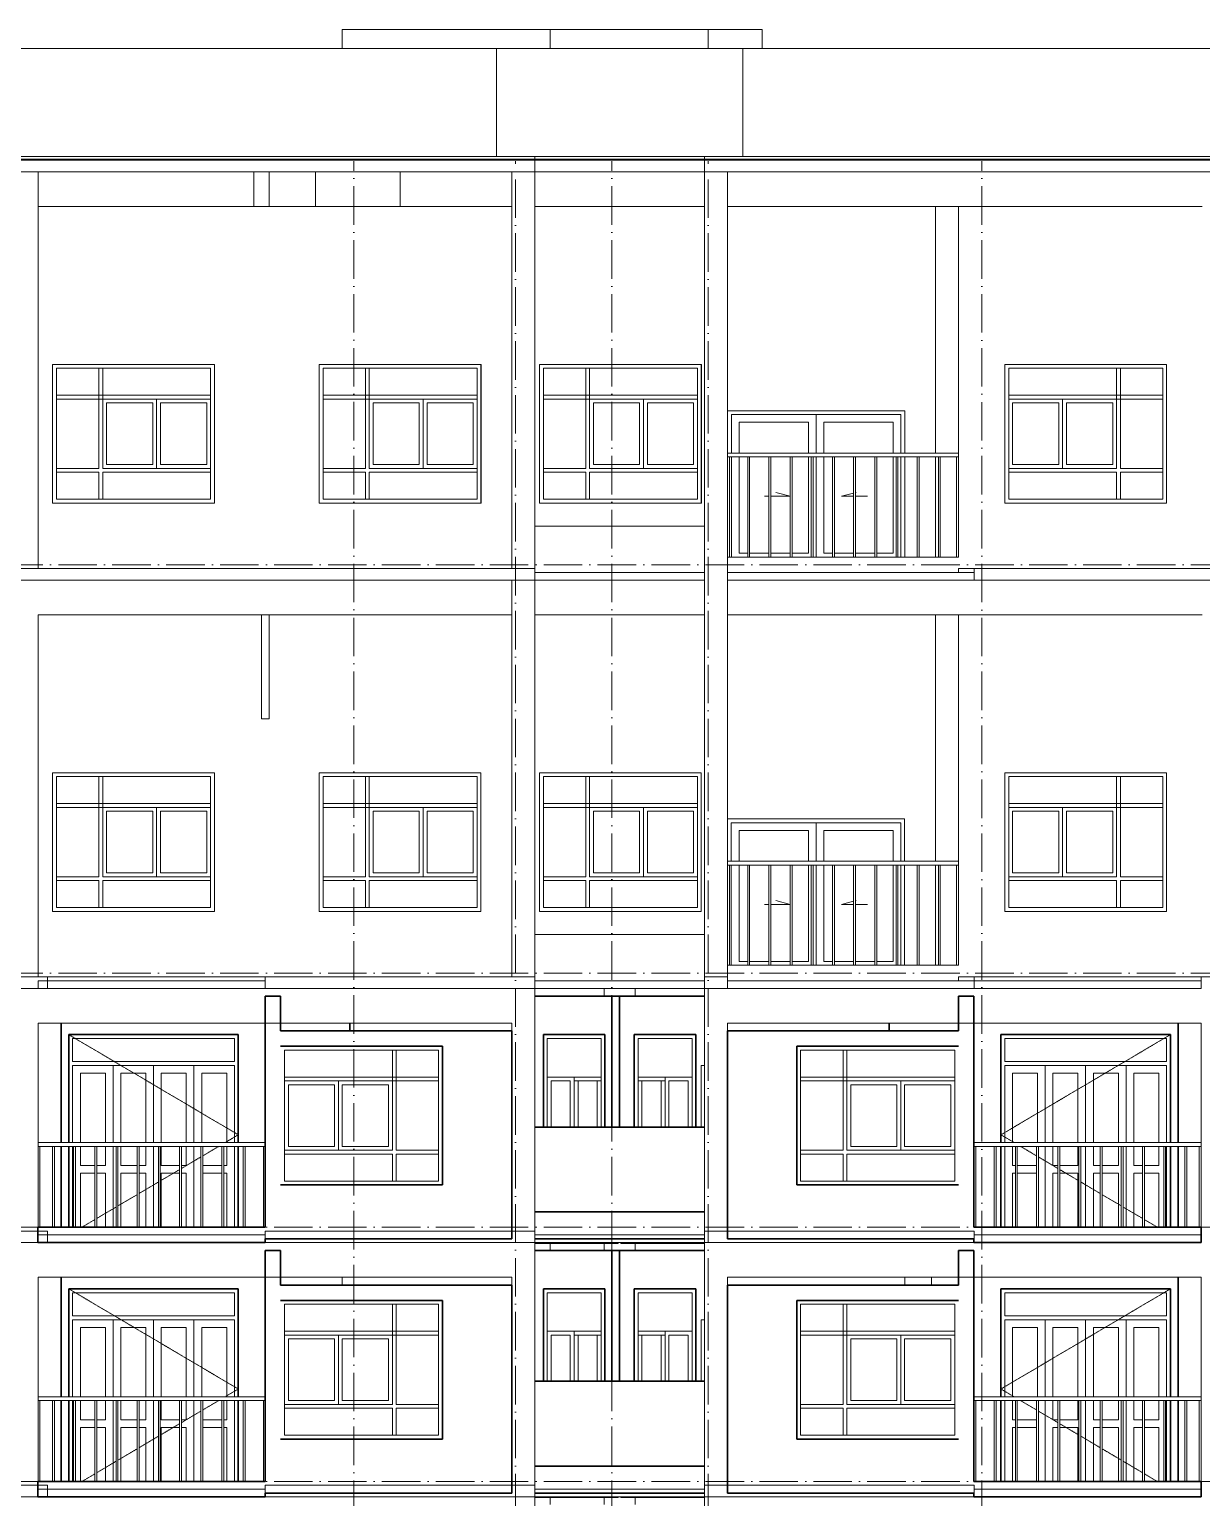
# Model space of a CAD drawing. Header units: millimetres. Extents: x -99196 to 12099, y -10111 to 93550.
# Drawn here: x -32263 to -17046, y 74490 to 93550 of the extents above; entities that cross this region are included whole.
import ezdxf

# ---------------------------------------------------------------- set-up
doc = ezdxf.new("R2010")
doc.units = ezdxf.units.MM
doc.linetypes.add('Dash 1_16__2_', pattern=[3.175, 1.5875, -1.5875])
doc.linetypes.add('Grid Line', pattern=[14, 10, -2, 0, -2])
for name, color, linetype, lineweight in [('CUA', 31, 'Continuous', 9), ('NET CAT', 3, 'Continuous', 5), ('NET CATConcrete', 3, 'Continuous', 5), ('NET THAY 1', 41, 'Continuous', 5), ('NET THAY 2', 55, 'Continuous', 5), ('NET-THAY', 2, 'Continuous', 15), ('TRUC', 225, 'Continuous', 5)]:
    doc.layers.add(name, color=color, linetype=linetype, lineweight=lineweight)

# ---------------------------------------------------------------- blocks, each defined once
blk = doc.blocks.new('X-PHONG NGU 2 - X-PHONG NGU 2_Recovery_-378306-MẶT ĐỨNG 14-1')
at = {"layer": 'CUA', "color": 10}
for p, q in [((-31961, 83900), (-31961, 82100)), ((-29861, 83900), (-31961, 83900)), ((-29861, 82100), (-29861, 83900)), ((-31911, 83850), (-29911, 83850)), ((-31911, 82150), (-31911, 83850)), ((-31311, 83850), (-31361, 83850)), ((-31361, 83850), (-31361, 82550)), ((-31311, 82550), (-31311, 83850)), ((-29911, 83850), (-29911, 82150)), ((-29911, 83500), (-31911, 83500)), ((-31911, 83500), (-31911, 83450)), ((-29911, 83450), (-29911, 83500)), ((-31911, 83450), (-29911, 83450)), ((-30611, 83450), (-31311, 83450)), ((-31311, 83450), (-31311, 82550)), ((-31261, 82600), (-31261, 83400)), ((-31261, 83400), (-30661, 83400)), ((-30661, 83400), (-30661, 82600)), ((-30611, 82550), (-30611, 83450)), ((-30561, 83400), (-29961, 83400)), ((-30561, 82600), (-30561, 83400)), ((-29961, 83400), (-29961, 82600)), ((-31361, 82550), (-31911, 82550)), ((-31911, 82550), (-31911, 82500)), ((-29911, 82550), (-31311, 82550)), ((-31311, 82550), (-30611, 82550)), ((-30661, 82600), (-31261, 82600)), ((-29961, 82600), (-30561, 82600)), ((-29911, 82500), (-29911, 82550)), ((-31911, 82500), (-31361, 82500)), ((-31361, 82500), (-31361, 82150)), ((-31311, 82150), (-31311, 82500)), ((-31311, 82500), (-29911, 82500)), ((-29911, 82150), (-31911, 82150)), ((-31361, 82150), (-31311, 82150)), ((-31961, 82100), (-29861, 82100))]:
    blk.add_line(p, q, dxfattribs=at)
blk = doc.blocks.new('CUA LO GIA _LUA_1 - CUA LO GIA _LUA_ 2300-629874-MẶT ĐỨNG 14-1')
at = {"layer": 'CUA', "color": 10}
for p, q in [((-20901, 83300), (-23201, 83300)), ((-20901, 83300), (-20901, 82750)), ((-23151, 83250), (-20951, 83250)), ((-23151, 83250), (-23151, 82750)), ((-23051, 83150), (-23051, 82750)), ((-23051, 83150), (-22151, 83150)), ((-22151, 82750), (-22151, 83150)), ((-22051, 82750), (-22051, 83250)), ((-20951, 83250), (-22051, 83250)), ((-21951, 83150), (-21051, 83150)), ((-21951, 83150), (-21951, 82750)), ((-21051, 82750), (-21051, 83150)), ((-20951, 83250), (-20951, 82750)), ((-20951, 82750), (-20951, 83250)), ((-23151, 82700), (-23151, 81400)), ((-23051, 82700), (-23051, 81450)), ((-22151, 81450), (-22151, 82700)), ((-22051, 81400), (-22051, 82700)), ((-21951, 82700), (-21951, 81450)), ((-21051, 81450), (-21051, 82700)), ((-20951, 82700), (-20951, 81400)), ((-20951, 81400), (-20951, 82700)), ((-20901, 82700), (-20901, 81400)), ((-22719, 82189), (-22663, 82189)), ((-22638, 82189), (-22388, 82189)), ((-22388, 82191), (-22572, 82240)), ((-21722, 82189), (-21563, 82231)), ((-21563, 82189), (-21722, 82189)), ((-21538, 82238), (-21529, 82240)), ((-21382, 82189), (-21538, 82189)), ((-23051, 81450), (-22938, 81450)), ((-22913, 81450), (-22663, 81450)), ((-22638, 81450), (-22388, 81450)), ((-22363, 81450), (-22151, 81450)), ((-21951, 81450), (-21838, 81450)), ((-21813, 81450), (-21563, 81450)), ((-21538, 81450), (-21288, 81450)), ((-21263, 81450), (-21051, 81450))]:
    blk.add_line(p, q, dxfattribs=at)
blk = doc.blocks.new('X-PHONG NGU 2 - X-PHONG NGU 2_Recovery_-626354-MẶT ĐỨNG 14-1')
at = {"layer": 'CUA', "color": 10}
for p, q in [((-5300, 83900), (-7400, 83900)), ((-7400, 83900), (-7400, 82100)), ((-5300, 82100), (-5300, 83900)), ((-7350, 82150), (-7350, 83850)), ((-7350, 83850), (-5350, 83850)), ((-5900, 83850), (-5950, 83850)), ((-5950, 83850), (-5950, 82550)), ((-5900, 82550), (-5900, 83850)), ((-5350, 83850), (-5350, 82150)), ((-7350, 83500), (-7350, 83450)), ((-5350, 83500), (-7350, 83500)), ((-5350, 83450), (-5350, 83500)), ((-7350, 83450), (-5350, 83450)), ((-7300, 82600), (-7300, 83400)), ((-7300, 83400), (-6700, 83400)), ((-6700, 83400), (-6700, 82600)), ((-6650, 83450), (-6650, 82550)), ((-5950, 83450), (-6650, 83450)), ((-6600, 83400), (-6000, 83400)), ((-6600, 82600), (-6600, 83400)), ((-6000, 83400), (-6000, 82600)), ((-5950, 82550), (-5950, 83450)), ((-5950, 82550), (-7350, 82550)), ((-7350, 82550), (-7350, 82500)), ((-6700, 82600), (-7300, 82600)), ((-6650, 82550), (-5950, 82550)), ((-6000, 82600), (-6600, 82600)), ((-5350, 82550), (-5900, 82550)), ((-5350, 82500), (-5350, 82550)), ((-7350, 82500), (-5950, 82500)), ((-5950, 82500), (-5950, 82150)), ((-5900, 82150), (-5900, 82500)), ((-5900, 82500), (-5350, 82500)), ((-5350, 82150), (-7350, 82150)), ((-5950, 82150), (-5900, 82150)), ((-7400, 82100), (-5300, 82100))]:
    blk.add_line(p, q, dxfattribs=at)
blk = doc.blocks.new('Railing - 25mm-V363-MẶT ĐỨNG 14-1')
at = {"layer": 'NET THAY 2', "color": 250}
for p, q in [((-13363, 81400), (-13363, 82700)), ((-13338, 82700), (-13338, 81400))]:
    blk.add_line(p, q, dxfattribs=at)
blk = doc.blocks.new('Railing - Railing-696060-MẶT ĐỨNG 14-1')
at = {"extrusion": (0, 0, -1), "zscale": -1}
for p in [(36539, 0), (36276, 0), (36001, 0), (35726, 0), (35451, 0), (35176, 0), (34901, 0), (34626, 0), (34351, 0), (34076, 0), (33801, 0), (33564, 0)]:
    blk.add_blockref('Railing - 25mm-V363-MẶT ĐỨNG 14-1', p, dxfattribs=at)
blk = doc.blocks.new('Top Rail Type - Top Rail_Internal_-696061-MẶT ĐỨNG 14-1')
at = {"layer": 'NET THAY 1', "color": 250}
for p, q in [((-23200, 82700), (-23200, 82750)), ((-20201, 82750), (-23200, 82750)), ((-20201, 82750), (-20201, 82700)), ((-20201, 82700), (-23200, 82700))]:
    blk.add_line(p, q, dxfattribs=at)
blk = doc.blocks.new('CUA LO GIA _LUA_1 - CUA LO GIA _LUA_ 2300-V364-MẶT ĐỨNG 14-1')
at = {"layer": 'CUA', "color": 10}
for p, q in [((-23200, 86600), (-23200, 88600)), ((-20900, 88600), (-23200, 88600)), ((-23150, 88550), (-20950, 88550)), ((-23150, 88550), (-23150, 88050)), ((-23050, 88450), (-23050, 88050)), ((-23050, 88450), (-22150, 88450)), ((-22150, 88050), (-22150, 88450)), ((-22050, 88050), (-22050, 88550)), ((-20950, 88550), (-22050, 88550)), ((-21950, 88450), (-21050, 88450)), ((-21950, 88450), (-21950, 88050)), ((-21050, 88050), (-21050, 88450)), ((-20950, 88550), (-20950, 88050)), ((-20950, 88050), (-20950, 88550)), ((-20900, 88600), (-20900, 88050)), ((-23150, 88000), (-23150, 86700)), ((-23050, 88000), (-23050, 86750)), ((-22150, 86750), (-22150, 88000)), ((-22050, 86700), (-22050, 88000)), ((-21950, 88000), (-21950, 86750)), ((-21050, 86750), (-21050, 88000)), ((-20950, 88000), (-20950, 86700)), ((-20950, 86700), (-20950, 88000)), ((-20900, 88000), (-20900, 86700)), ((-22718, 87489), (-22663, 87489)), ((-22638, 87489), (-22388, 87489)), ((-22388, 87491), (-22572, 87540)), ((-21722, 87489), (-21563, 87531)), ((-21563, 87489), (-21722, 87489)), ((-21538, 87538), (-21529, 87540)), ((-21382, 87489), (-21538, 87489)), ((-23050, 86750), (-22938, 86750)), ((-22913, 86750), (-22663, 86750)), ((-22638, 86750), (-22388, 86750)), ((-22363, 86750), (-22150, 86750)), ((-21950, 86750), (-21838, 86750)), ((-21813, 86750), (-21563, 86750)), ((-21538, 86750), (-21288, 86750)), ((-21263, 86750), (-21050, 86750))]:
    blk.add_line(p, q, dxfattribs=at)
blk = doc.blocks.new('Railing - Railing-696068-MẶT ĐỨNG 14-1')
at = {"extrusion": (0, 0, -1), "zscale": -1}
for p in [(36538, 5300), (36276, 5300), (36001, 5300), (35726, 5300), (35451, 5300), (35176, 5300), (34901, 5300), (34626, 5300), (34351, 5300), (34076, 5300), (33801, 5300), (33564, 5300)]:
    blk.add_blockref('Railing - 25mm-V363-MẶT ĐỨNG 14-1', p, dxfattribs=at)
blk = doc.blocks.new('Top Rail Type - Top Rail_Internal_-696069-MẶT ĐỨNG 14-1')
at = {"layer": 'NET THAY 1', "color": 250}
for p, q in [((-23200, 88000), (-23200, 88050)), ((-20200, 88050), (-23200, 88050)), ((-20200, 88000), (-23200, 88000)), ((-20200, 88050), (-20200, 88000))]:
    blk.add_line(p, q, dxfattribs=at)
blk = doc.blocks.new('ALC1807-ASCENT PLAZA-TANG 23_rvt-1-MẶT ĐỨNG 14-1')
at = {"layer": 'NET-THAY', "color": 7}
for p, q in [((-25501, 93550), (-28201, 93550)), ((-28201, 93550), (-28201, 93300)), ((-25501, 93300), (-25501, 93550)), ((-23551, 93550), (-25501, 93550)), ((-23551, 93550), (-23451, 93550)), ((-22851, 93550), (-23451, 93550)), ((-23451, 93550), (-23451, 93300)), ((-22851, 93550), (-22751, 93550)), ((-22751, 93550), (-22751, 93300)), ((-26201, 93300), (-39001, 93300)), ((-23000, 93300), (-26201, 93300)), ((-26201, 91900), (-26201, 93300)), ((-23000, 91900), (-23000, 93300)), ((-23000, 93300), (-22800, 93300)), ((-11000, 93300), (-22800, 93300)), ((-29350, 91250), (-29350, 91700)), ((-29150, 91700), (-29150, 91250)), ((-28550, 91250), (-28550, 91700)), ((-27450, 91700), (-27450, 91250)), ((-26201, 91850), (-26201, 91865)), ((-23000, 91850), (-23000, 91865)), ((-29250, 91250), (-32151, 91250)), ((-26001, 91250), (-29250, 91250)), ((-23501, 91250), (-25700, 91250)), ((-23200, 91250), (-23200, 88600)), ((-20500, 88050), (-20500, 91250)), ((-20200, 91250), (-20200, 86700)), ((-17041, 91250), (-20200, 91250)), ((-31961, 87400), (-31961, 89200)), ((-31961, 89200), (-29861, 89200)), ((-29861, 89200), (-29861, 87400)), ((-28500, 87400), (-28500, 89200)), ((-28500, 89200), (-26400, 89200)), ((-26400, 89200), (-26400, 87400)), ((-25640, 87400), (-25640, 89200)), ((-25640, 89200), (-23540, 89200)), ((-23540, 89200), (-23540, 87400)), ((-19600, 87400), (-19600, 89200)), ((-19600, 89200), (-17500, 89200)), ((-17500, 89200), (-17500, 87400)), ((-23200, 88600), (-20900, 88600)), ((-20900, 88600), (-20900, 88050)), ((-20900, 88000), (-20900, 86700)), ((-20500, 86700), (-20500, 88000)), ((-29861, 87400), (-31961, 87400)), ((-26400, 87400), (-28500, 87400)), ((-23540, 87400), (-25640, 87400)), ((-17500, 87400), (-19600, 87400)), ((-23501, 87100), (-25700, 87100)), ((-25700, 87100), (-25700, 86500)), ((-20200, 86700), (-23200, 86700)), ((-23200, 86700), (-23200, 86500)), ((-23200, 86600), (-23200, 86550)), ((-20200, 86550), (-17041, 86550)), ((-20200, 86500), (-20200, 86550)), ((-25700, 86500), (-23501, 86500)), ((-23200, 86500), (-20200, 86500)), ((-29251, 85950), (-29251, 84600)), ((-29151, 84600), (-29151, 85950)), ((-26001, 81250), (-26001, 85950)), ((-23501, 85950), (-25701, 85950)), ((-20501, 82750), (-20501, 85950)), ((-20201, 85950), (-20201, 81400)), ((-17041, 85950), (-20201, 85950)), ((-29251, 84600), (-29151, 84600)), ((-31961, 82100), (-31961, 83900)), ((-31961, 83900), (-29861, 83900)), ((-29861, 83900), (-29861, 82100)), ((-28501, 82100), (-28501, 83900)), ((-28501, 83900), (-26401, 83900)), ((-26401, 83900), (-26401, 82100)), ((-25641, 82100), (-25641, 83900)), ((-25641, 83900), (-23541, 83900)), ((-23541, 83900), (-23541, 82100)), ((-19601, 82100), (-19601, 83900)), ((-19601, 83900), (-17501, 83900)), ((-17501, 83900), (-17501, 82100)), ((-23201, 83300), (-20901, 83300)), ((-20901, 83300), (-20901, 82750)), ((-20901, 82700), (-20901, 81400)), ((-20501, 81400), (-20501, 82700)), ((-29861, 82100), (-31961, 82100)), ((-26401, 82100), (-28501, 82100)), ((-23541, 82100), (-25641, 82100)), ((-17501, 82100), (-19601, 82100)), ((-23501, 81800), (-25701, 81800)), ((-20201, 81400), (-23200, 81400)), ((-23200, 81400), (-23200, 81200)), ((-32026, 81250), (-29201, 81250)), ((-25701, 81200), (-23501, 81200)), ((-23200, 81200), (-20201, 81200)), ((-20201, 81250), (-17041, 81250)), ((-20201, 81200), (-20201, 81250))]:
    blk.add_line(p, q, dxfattribs=at)
at = {"layer": 'NET-THAY', "color": 10, "lineweight": 9}
for p, q in [((-39701, 91900), (-25701, 91900)), ((-25701, 91900), (-23501, 91900)), ((-25701, 91900), (-25701, 91865)), ((-23501, 91900), (-10300, 91900)), ((-23501, 91865), (-23501, 91900)), ((-25701, 91865), (-39701, 91865)), ((-23501, 91865), (-25701, 91865)), ((-10300, 91865), (-23501, 91865))]:
    blk.add_line(p, q, dxfattribs=at)
at = {"lineweight": 15}
for name, p in [('X-PHONG NGU 2 - X-PHONG NGU 2_Recovery_-378306-MẶT ĐỨNG 14-1', (0, 5300)), ('X-PHONG NGU 2 - X-PHONG NGU 2_Recovery_-378306-MẶT ĐỨNG 14-1', (3460, 5300)), ('X-PHONG NGU 2 - X-PHONG NGU 2_Recovery_-378306-MẶT ĐỨNG 14-1', (6320, 5300)), ('X-PHONG NGU 2 - X-PHONG NGU 2_Recovery_-626354-MẶT ĐỨNG 14-1', (-12200, 5300)), ('CUA LO GIA _LUA_1 - CUA LO GIA _LUA_ 2300-V364-MẶT ĐỨNG 14-1', (0, 0)), ('Top Rail Type - Top Rail_Internal_-696069-MẶT ĐỨNG 14-1', (0, 0)), ('Railing - Railing-696068-MẶT ĐỨNG 14-1', (0, 0)), ('X-PHONG NGU 2 - X-PHONG NGU 2_Recovery_-378306-MẶT ĐỨNG 14-1', (0, 0)), ('X-PHONG NGU 2 - X-PHONG NGU 2_Recovery_-378306-MẶT ĐỨNG 14-1', (3460, 0)), ('X-PHONG NGU 2 - X-PHONG NGU 2_Recovery_-378306-MẶT ĐỨNG 14-1', (6320, 0)), ('X-PHONG NGU 2 - X-PHONG NGU 2_Recovery_-626354-MẶT ĐỨNG 14-1', (-12200, 0)), ('CUA LO GIA _LUA_1 - CUA LO GIA _LUA_ 2300-629874-MẶT ĐỨNG 14-1', (0, 0)), ('Top Rail Type - Top Rail_Internal_-696061-MẶT ĐỨNG 14-1', (0, 0)), ('Railing - Railing-696060-MẶT ĐỨNG 14-1', (0, 0))]:
    blk.add_blockref(name, p, dxfattribs=at)
blk = doc.blocks.new('CUA LO GIA - DB6-V360-MẶT ĐỨNG 14-1')
at = {"layer": 'CUA', "color": 90, "linetype": 'Dash 1_16__2_'}
for p, q in [((-19651, 23100), (-17451, 24400)), ((-19651, 23100), (-19481, 23000)), ((-19397, 22950), (-19188, 22827)), ((-19163, 22812), (-18913, 22664)), ((-18888, 22649), (-18638, 22502)), ((-18613, 22487), (-18363, 22339)), ((-18338, 22324), (-18088, 22177)), ((-18063, 22162), (-17813, 22014)), ((-17788, 21999), (-17620, 21900))]:
    blk.add_line(p, q, dxfattribs=at)
at = {"layer": 'CUA', "color": 90}
for p, q in [((-17451, 24400), (-19651, 24400)), ((-19651, 24400), (-19651, 23000)), ((-17451, 23000), (-17451, 24400)), ((-19601, 24050), (-19601, 24350)), ((-19601, 24350), (-17501, 24350)), ((-17501, 24350), (-17501, 24050)), ((-17501, 24050), (-19601, 24050)), ((-19601, 24000), (-17501, 24000)), ((-19601, 23000), (-19601, 24000)), ((-19501, 23900), (-19501, 23000)), ((-19501, 23900), (-19176, 23900)), ((-19176, 23000), (-19176, 23900)), ((-19076, 23000), (-19076, 24000)), ((-18551, 24000), (-19076, 24000)), ((-18976, 23900), (-18651, 23900)), ((-18976, 23900), (-18976, 23000)), ((-18651, 23000), (-18651, 23900)), ((-18551, 24000), (-18551, 23000)), ((-18026, 24000), (-18551, 24000)), ((-18551, 23000), (-18551, 24000)), ((-18451, 23900), (-18451, 23000)), ((-18451, 23900), (-18126, 23900)), ((-18126, 23000), (-18126, 23900)), ((-18026, 24000), (-18026, 23000)), ((-17926, 23900), (-17601, 23900)), ((-17926, 23900), (-17926, 23000)), ((-17601, 23000), (-17601, 23900)), ((-17501, 24000), (-17501, 23000)), ((-19651, 22950), (-19651, 21900)), ((-19601, 21900), (-19601, 22950)), ((-19501, 22950), (-19501, 22700)), ((-19076, 21900), (-19076, 22950)), ((-18976, 22950), (-18976, 22700)), ((-18651, 22700), (-18651, 22950)), ((-18551, 22950), (-18551, 21900)), ((-18551, 21900), (-18551, 22950)), ((-18451, 22950), (-18451, 22700)), ((-18126, 22700), (-18126, 22950)), ((-18026, 22950), (-18026, 21900)), ((-17926, 22950), (-17926, 22700)), ((-17601, 22700), (-17601, 22950)), ((-17501, 22950), (-17501, 21900)), ((-17451, 21900), (-17451, 22950)), ((-19501, 22700), (-19463, 22700)), ((-19438, 22700), (-19188, 22700)), ((-18976, 22700), (-18913, 22700)), ((-18888, 22700), (-18651, 22700)), ((-18451, 22700), (-18363, 22700)), ((-18338, 22700), (-18126, 22700)), ((-17926, 22700), (-17813, 22700)), ((-17788, 22700), (-17601, 22700)), ((-19463, 22600), (-19501, 22600)), ((-19501, 22600), (-19501, 21900)), ((-19188, 22600), (-19438, 22600)), ((-18976, 22600), (-18976, 21900)), ((-18913, 22600), (-18976, 22600)), ((-18651, 22600), (-18888, 22600)), ((-18651, 21900), (-18651, 22600)), ((-18363, 22600), (-18451, 22600)), ((-18451, 22600), (-18451, 21900)), ((-18126, 22600), (-18338, 22600)), ((-18126, 21900), (-18126, 22600)), ((-17926, 22600), (-17926, 21900)), ((-17813, 22600), (-17926, 22600)), ((-17601, 22600), (-17788, 22600)), ((-17601, 21900), (-17601, 22600))]:
    blk.add_line(p, q, dxfattribs=at)
blk = doc.blocks.new('X-PHONG NGU 2 - X-PHONG NGU 2_Recovery_-201132-MẶT ĐỨNG 14-1')
at = {"layer": 'CUA', "color": 90}
for p, q in [((-6851, 24200), (-4851, 24200)), ((-6851, 24200), (-6851, 22500)), ((-6251, 24200), (-6301, 24200)), ((-6301, 22900), (-6301, 24200)), ((-6251, 24200), (-6251, 22900)), ((-4851, 22500), (-4851, 24200)), ((-4851, 23850), (-6851, 23850)), ((-6851, 23850), (-6851, 23800)), ((-4851, 23800), (-4851, 23850)), ((-6851, 23800), (-4851, 23800)), ((-6201, 23750), (-6201, 22950)), ((-6201, 23750), (-5601, 23750)), ((-5601, 22950), (-5601, 23750)), ((-5551, 22900), (-5551, 23800)), ((-4851, 23800), (-5551, 23800)), ((-5501, 23750), (-4901, 23750)), ((-5501, 23750), (-5501, 22950)), ((-4901, 22950), (-4901, 23750)), ((-4851, 23800), (-4851, 22900)), ((-6851, 22900), (-6301, 22900)), ((-6851, 22850), (-6851, 22900)), ((-6251, 22900), (-4851, 22900)), ((-6201, 22950), (-5601, 22950)), ((-4851, 22900), (-5551, 22900)), ((-5501, 22950), (-4901, 22950)), ((-4851, 22900), (-4851, 22850)), ((-6301, 22850), (-6851, 22850)), ((-6301, 22500), (-6301, 22850)), ((-6251, 22850), (-6251, 22500)), ((-4851, 22850), (-6251, 22850)), ((-6851, 22500), (-4851, 22500)), ((-6251, 22500), (-6301, 22500))]:
    blk.add_line(p, q, dxfattribs=at)
blk = doc.blocks.new('X-PHONG NGU 1 - X-PHONG NGU 850-201135-MẶT ĐỨNG 14-1')
at = {"layer": 'CUA', "color": 90}
for p, q in [((-8211, 24400), (-9011, 24400)), ((-9011, 23200), (-9011, 24400)), ((-8211, 24400), (-8211, 23200)), ((-8961, 24350), (-8961, 23200)), ((-8961, 24350), (-8261, 24350)), ((-8261, 23200), (-8261, 24350)), ((-8961, 23850), (-8611, 23850)), ((-8611, 23200), (-8611, 23850)), ((-8261, 23850), (-8611, 23850)), ((-8261, 23850), (-8261, 23200)), ((-8961, 23800), (-8611, 23800)), ((-8911, 23800), (-8911, 23200)), ((-8911, 23800), (-8661, 23800)), ((-8661, 23200), (-8661, 23800)), ((-8561, 23800), (-8311, 23800)), ((-8561, 23800), (-8561, 23200)), ((-8311, 23200), (-8311, 23800))]:
    blk.add_line(p, q, dxfattribs=at)
blk = doc.blocks.new('Railing - 25mm-V356-MẶT ĐỨNG 14-1')
at = {"layer": 'NET THAY 2', "color": 90, "lineweight": 9}
for p, q in [((-1864, 21900), (-1864, 22950)), ((-1839, 21900), (-1839, 22950))]:
    blk.add_line(p, q, dxfattribs=at)
blk = doc.blocks.new('Railing - 25mm-V357-MẶT ĐỨNG 14-1')
at = {"layer": 'NET THAY 2', "color": 90, "lineweight": 9}
blk.add_line((-1701, 21900), (-1701, 22950), dxfattribs=at)
blk = doc.blocks.new('Railing - 25mm-V358-MẶT ĐỨNG 14-1')
at = {"layer": 'NET THAY 2', "color": 90, "lineweight": 9}
blk.add_line((-4577, 21900), (-4577, 22950), dxfattribs=at)
blk = doc.blocks.new('Railing - Railing-227109-MẶT ĐỨNG 14-1')
for name, p in [('Railing - 25mm-V358-MẶT ĐỨNG 14-1', (-15399, 0)), ('Railing - 25mm-V356-MẶT ĐỨNG 14-1', (-17874, 0)), ('Railing - 25mm-V356-MẶT ĐỨNG 14-1', (-17599, 0)), ('Railing - 25mm-V356-MẶT ĐỨNG 14-1', (-17324, 0)), ('Railing - 25mm-V356-MẶT ĐỨNG 14-1', (-17049, 0)), ('Railing - 25mm-V356-MẶT ĐỨNG 14-1', (-16774, 0)), ('Railing - 25mm-V356-MẶT ĐỨNG 14-1', (-16499, 0)), ('Railing - 25mm-V356-MẶT ĐỨNG 14-1', (-16224, 0)), ('Railing - 25mm-V356-MẶT ĐỨNG 14-1', (-15949, 0)), ('Railing - 25mm-V356-MẶT ĐỨNG 14-1', (-15674, 0)), ('Railing - 25mm-V356-MẶT ĐỨNG 14-1', (-15399, 0)), ('Railing - 25mm-V357-MẶT ĐỨNG 14-1', (-15375, 0))]:
    blk.add_blockref(name, p)
blk = doc.blocks.new('Top Rail Type - Top Rail_Internal_-227110-MẶT ĐỨNG 14-1')
at = {"layer": 'NET THAY 1', "color": 90, "lineweight": 9}
for p, q in [((-17051, 23000), (-20001, 23000)), ((-17051, 22950), (-20001, 22950))]:
    blk.add_line(p, q, dxfattribs=at)
blk = doc.blocks.new('CUA SAN PHOI LUA - CUA SAN PHOI LUA-201133-MẶT ĐỨNG 14-1')
at = {"layer": 'CUA', "color": 90}
for p in [(-23541, 23200), (-23501, 24000)]:
    blk.add_line(p, (-23541, 24000), dxfattribs=at)
blk = doc.blocks.new('CUA LO GIA - DB6-202766-MẶT ĐỨNG 14-1')
at = {"layer": 'CUA', "color": 90, "linetype": 'Dash 1_16__2_'}
for p, q in [((-14151, 23100), (-16351, 24400)), ((-14151, 23100), (-14320, 23000)), ((-14404, 22950), (-14613, 22827)), ((-14638, 22812), (-14888, 22664)), ((-14913, 22649), (-15163, 22502)), ((-15463, 22324), (-15713, 22177)), ((-15188, 22487), (-15438, 22339)), ((-15738, 22162), (-15988, 22014)), ((-16013, 21999), (-16181, 21900))]:
    blk.add_line(p, q, dxfattribs=at)
at = {"layer": 'CUA', "color": 90}
for p, q in [((-16351, 24400), (-16351, 23000)), ((-14151, 24400), (-16351, 24400)), ((-14151, 23000), (-14151, 24400)), ((-16301, 24050), (-16301, 24350)), ((-16301, 24350), (-14201, 24350)), ((-14201, 24350), (-14201, 24050)), ((-14201, 24050), (-16301, 24050)), ((-16301, 23000), (-16301, 24000)), ((-16301, 24000), (-14201, 24000)), ((-16201, 23900), (-16201, 23000)), ((-16201, 23900), (-15876, 23900)), ((-15876, 23000), (-15876, 23900)), ((-15776, 23000), (-15776, 24000)), ((-15251, 24000), (-15776, 24000)), ((-15676, 23900), (-15351, 23900)), ((-15676, 23900), (-15676, 23000)), ((-15351, 23000), (-15351, 23900)), ((-14726, 24000), (-15251, 24000)), ((-15251, 23000), (-15251, 24000)), ((-15251, 24000), (-15251, 23000)), ((-15151, 23900), (-15151, 23000)), ((-15151, 23900), (-14826, 23900)), ((-14826, 23000), (-14826, 23900)), ((-14726, 24000), (-14726, 23000)), ((-14626, 23900), (-14301, 23900)), ((-14626, 23900), (-14626, 23000)), ((-14301, 23000), (-14301, 23900)), ((-14201, 24000), (-14201, 23000)), ((-16351, 22950), (-16351, 21900)), ((-16301, 21900), (-16301, 22950)), ((-16201, 22950), (-16201, 22700)), ((-15876, 22700), (-15876, 22950)), ((-15776, 21900), (-15776, 22950)), ((-15676, 22950), (-15676, 22700)), ((-15351, 22700), (-15351, 22950)), ((-15251, 21900), (-15251, 22950)), ((-15251, 22950), (-15251, 21900)), ((-15151, 22950), (-15151, 22700)), ((-14826, 22700), (-14826, 22950)), ((-14726, 22950), (-14726, 21900)), ((-14301, 22700), (-14301, 22950)), ((-14201, 22950), (-14201, 21900)), ((-14151, 21900), (-14151, 22950)), ((-16201, 22700), (-16013, 22700)), ((-15988, 22700), (-15876, 22700)), ((-15676, 22700), (-15463, 22700)), ((-15438, 22700), (-15351, 22700)), ((-15151, 22700), (-14913, 22700)), ((-14888, 22700), (-14826, 22700)), ((-14613, 22700), (-14363, 22700)), ((-14338, 22700), (-14301, 22700)), ((-16013, 22600), (-16201, 22600)), ((-16201, 22600), (-16201, 21900)), ((-15876, 22600), (-15988, 22600)), ((-15876, 21900), (-15876, 22600)), ((-15676, 22600), (-15676, 21900)), ((-15463, 22600), (-15676, 22600)), ((-15351, 22600), (-15438, 22600)), ((-15351, 21900), (-15351, 22600)), ((-14913, 22600), (-15151, 22600)), ((-15151, 22600), (-15151, 21900)), ((-14826, 22600), (-14888, 22600)), ((-14826, 21900), (-14826, 22600)), ((-14363, 22600), (-14613, 22600)), ((-14301, 22600), (-14338, 22600)), ((-14301, 21900), (-14301, 22600))]:
    blk.add_line(p, q, dxfattribs=at)
blk = doc.blocks.new('X-PHONG NGU 2 - X-PHONG NGU 2_Recovery_-V359-MẶT ĐỨNG 14-1')
at = {"layer": 'CUA', "color": 90}
for p, q in [((-13551, 24200), (-13551, 22500)), ((-13551, 24200), (-11551, 24200)), ((-12101, 24200), (-12151, 24200)), ((-12151, 22900), (-12151, 24200)), ((-12101, 24200), (-12101, 22900)), ((-11551, 22500), (-11551, 24200)), ((-13551, 23850), (-13551, 23800)), ((-11551, 23850), (-13551, 23850)), ((-11551, 23800), (-11551, 23850)), ((-13551, 23800), (-11551, 23800)), ((-12851, 23800), (-13551, 23800)), ((-13551, 22900), (-13551, 23800)), ((-13501, 23750), (-13501, 22950)), ((-13501, 23750), (-12901, 23750)), ((-12901, 22950), (-12901, 23750)), ((-12851, 23800), (-12851, 22900)), ((-12801, 23750), (-12201, 23750)), ((-12801, 23750), (-12801, 22950)), ((-12201, 22950), (-12201, 23750)), ((-13551, 22900), (-12151, 22900)), ((-13551, 22850), (-13551, 22900)), ((-12851, 22900), (-13551, 22900)), ((-13501, 22950), (-12901, 22950)), ((-12801, 22950), (-12201, 22950)), ((-12101, 22900), (-11551, 22900)), ((-11551, 22900), (-11551, 22850)), ((-12151, 22850), (-13551, 22850)), ((-12151, 22500), (-12151, 22850)), ((-12101, 22850), (-12101, 22500)), ((-11551, 22850), (-12101, 22850)), ((-13551, 22500), (-11551, 22500)), ((-12101, 22500), (-12151, 22500))]:
    blk.add_line(p, q, dxfattribs=at)
blk = doc.blocks.new('X-PHONG NGU 1 - X-PHONG NGU 850-202769-MẶT ĐỨNG 14-1')
at = {"layer": 'CUA', "color": 90}
for p, q in [((-10191, 23200), (-10191, 24400)), ((-9391, 24400), (-10191, 24400)), ((-9391, 24400), (-9391, 23200)), ((-10141, 24350), (-10141, 23200)), ((-10141, 24350), (-9441, 24350)), ((-9441, 23200), (-9441, 24350)), ((-9791, 23850), (-10141, 23850)), ((-10141, 23200), (-10141, 23850)), ((-9791, 23850), (-9791, 23200)), ((-9791, 23850), (-9441, 23850)), ((-10091, 23800), (-10091, 23200)), ((-10091, 23800), (-9841, 23800)), ((-9841, 23200), (-9841, 23800)), ((-9791, 23800), (-9441, 23800)), ((-9741, 23800), (-9491, 23800)), ((-9741, 23800), (-9741, 23200)), ((-9491, 23200), (-9491, 23800))]:
    blk.add_line(p, q, dxfattribs=at)
blk = doc.blocks.new('Railing - Railing-227113-MẶT ĐỨNG 14-1')
at = {"extrusion": (0, 0, -1), "zscale": -1}
for name, p in [('Railing - 25mm-V357-MẶT ĐỨNG 14-1', (33826, 0)), ('Railing - 25mm-V356-MẶT ĐỨNG 14-1', (33802, 0)), ('Railing - 25mm-V356-MẶT ĐỨNG 14-1', (33527, 0)), ('Railing - 25mm-V356-MẶT ĐỨNG 14-1', (33252, 0)), ('Railing - 25mm-V356-MẶT ĐỨNG 14-1', (32977, 0)), ('Railing - 25mm-V356-MẶT ĐỨNG 14-1', (32702, 0)), ('Railing - 25mm-V356-MẶT ĐỨNG 14-1', (32427, 0)), ('Railing - 25mm-V356-MẶT ĐỨNG 14-1', (32152, 0)), ('Railing - 25mm-V356-MẶT ĐỨNG 14-1', (31877, 0)), ('Railing - 25mm-V356-MẶT ĐỨNG 14-1', (31602, 0)), ('Railing - 25mm-V356-MẶT ĐỨNG 14-1', (31327, 0)), ('Railing - 25mm-V358-MẶT ĐỨNG 14-1', (33802, 0))]:
    blk.add_blockref(name, p, dxfattribs=at)
blk = doc.blocks.new('Top Rail Type - Top Rail_Internal_-227114-MẶT ĐỨNG 14-1')
at = {"layer": 'NET THAY 1', "color": 90, "lineweight": 9}
for p, q in [((-29201, 23000), (-32151, 23000)), ((-32151, 22950), (-29201, 22950))]:
    blk.add_line(p, q, dxfattribs=at)
blk = doc.blocks.new('ALC1807-ASCENT PLAZA-TANG DIEN HINH-TANG 5_rvt-17-MẶT ĐỨNG 14-1')
at = {"layer": 'NET-THAY', "color": 50, "lineweight": 35}
for p, q in [((-29201, 74700), (-29201, 77700)), ((-29201, 77700), (-29001, 77700)), ((-29001, 77700), (-29001, 77250)), ((-24601, 77700), (-25701, 77700)), ((-23501, 77700), (-24701, 77700)), ((-24701, 77700), (-24701, 76000)), ((-24601, 76000), (-24601, 77700)), ((-20201, 77250), (-20201, 77700)), ((-20201, 77700), (-20001, 77700)), ((-20001, 77700), (-20001, 74700)), ((-31851, 75800), (-31851, 77350)), ((-31751, 75800), (-31751, 77200)), ((-31751, 77200), (-29551, 77200)), ((-29551, 77200), (-29551, 75800)), ((-26001, 77250), (-29001, 77250)), ((-26001, 74550), (-26001, 77250)), ((-25591, 77200), (-24791, 77200)), ((-25591, 76000), (-25591, 77200)), ((-24791, 77200), (-24791, 76000)), ((-24411, 77200), (-23611, 77200)), ((-24411, 76000), (-24411, 77200)), ((-23611, 77200), (-23611, 76000)), ((-20201, 77250), (-23201, 77250)), ((-23201, 77250), (-23201, 74550)), ((-19651, 75800), (-19651, 77200)), ((-19651, 77200), (-17451, 77200)), ((-17451, 77200), (-17451, 75800)), ((-17351, 77350), (-17351, 75800)), ((-29001, 77050), (-26901, 77050)), ((-26901, 77050), (-26901, 75250)), ((-22301, 75250), (-22301, 77050)), ((-22301, 77050), (-20201, 77050)), ((-24661, 76000), (-25701, 76000)), ((-24661, 76000), (-24561, 76000)), ((-23501, 76000), (-24561, 76000)), ((-31851, 74700), (-31851, 75750)), ((-31751, 74700), (-31751, 75750)), ((-29551, 75750), (-29551, 74700)), ((-19651, 74700), (-19651, 75750)), ((-17451, 75750), (-17451, 74700)), ((-17351, 75750), (-17351, 74700)), ((-26901, 75250), (-29001, 75250)), ((-20201, 75250), (-22301, 75250)), ((-24601, 74900), (-25701, 74900)), ((-23501, 74900), (-24601, 74900)), ((-29201, 74700), (-32151, 74700)), ((-32151, 74700), (-32151, 74500)), ((-29001, 74550), (-29201, 74550)), ((-29201, 74500), (-29201, 74550)), ((-29001, 74550), (-26001, 74550)), ((-25701, 74550), (-24651, 74550)), ((-24651, 74550), (-23501, 74550)), ((-23201, 74550), (-20201, 74550)), ((-20001, 74550), (-20201, 74550)), ((-17051, 74700), (-20001, 74700)), ((-20001, 74550), (-20001, 74500)), ((-17051, 74500), (-17051, 74700)), ((-32151, 74500), (-29201, 74500)), ((-20001, 74500), (-17051, 74500))]:
    blk.add_line(p, q, dxfattribs=at)
at = {"layer": 'NET-THAY', "color": 90, "lineweight": 9}
for p, q in [((-25701, 74490), (-24618, 74490)), ((-24618, 74490), (-24618, 74500)), ((-24583, 74500), (-24583, 74490)), ((-24583, 74490), (-23501, 74490))]:
    blk.add_line(p, q, dxfattribs=at)
at = {"color": 50, "lineweight": 35}
for name, p in [('CUA LO GIA - DB6-202766-MẶT ĐỨNG 14-1', (-15400, 52800)), ('X-PHONG NGU 1 - X-PHONG NGU 850-202769-MẶT ĐỨNG 14-1', (-15400, 52800)), ('X-PHONG NGU 1 - X-PHONG NGU 850-201135-MẶT ĐỨNG 14-1', (-15400, 52800)), ('CUA LO GIA - DB6-V360-MẶT ĐỨNG 14-1', (0, 52800)), ('X-PHONG NGU 2 - X-PHONG NGU 2_Recovery_-V359-MẶT ĐỨNG 14-1', (-15400, 52800)), ('X-PHONG NGU 2 - X-PHONG NGU 2_Recovery_-201132-MẶT ĐỨNG 14-1', (-15400, 52800)), ('CUA SAN PHOI LUA - CUA SAN PHOI LUA-201133-MẶT ĐỨNG 14-1', (0, 52800)), ('Top Rail Type - Top Rail_Internal_-227114-MẶT ĐỨNG 14-1', (0, 52800)), ('Railing - Railing-227113-MẶT ĐỨNG 14-1', (0, 52800)), ('Top Rail Type - Top Rail_Internal_-227110-MẶT ĐỨNG 14-1', (0, 52800)), ('Railing - Railing-227109-MẶT ĐỨNG 14-1', (0, 52800))]:
    blk.add_blockref(name, p, dxfattribs=at)
blk = doc.blocks.new('ALC1807-ASCENT PLAZA-TANG DIEN HINH-TANG 5_rvt-18-MẶT ĐỨNG 14-1')
at = {"layer": 'NET-THAY', "color": 50, "lineweight": 35}
for p, q in [((-29201, 78000), (-29201, 81000)), ((-29201, 81000), (-29001, 81000)), ((-29001, 81000), (-29001, 80550)), ((-24601, 81000), (-25701, 81000)), ((-23501, 81000), (-24701, 81000)), ((-24701, 81000), (-24701, 79300)), ((-24601, 79300), (-24601, 81000)), ((-20201, 80550), (-20201, 81000)), ((-20201, 81000), (-20001, 81000)), ((-20001, 81000), (-20001, 78000)), ((-31851, 79100), (-31851, 80650)), ((-28101, 80650), (-28101, 80550)), ((-21101, 80550), (-21101, 80650)), ((-17351, 80650), (-17351, 79100)), ((-31751, 79100), (-31751, 80500)), ((-31751, 80500), (-29551, 80500)), ((-29551, 80500), (-29551, 79100)), ((-26001, 80550), (-29001, 80550)), ((-26001, 77850), (-26001, 80550)), ((-25591, 80500), (-24791, 80500)), ((-25591, 79300), (-25591, 80500)), ((-24791, 80500), (-24791, 79300)), ((-24411, 80500), (-23611, 80500)), ((-24411, 79300), (-24411, 80500)), ((-23611, 80500), (-23611, 79300)), ((-20201, 80550), (-23201, 80550)), ((-23201, 80550), (-23201, 77850)), ((-19651, 79100), (-19651, 80500)), ((-19651, 80500), (-17451, 80500)), ((-17451, 80500), (-17451, 79100)), ((-29001, 80350), (-26901, 80350)), ((-26901, 80350), (-26901, 78550)), ((-22301, 78550), (-22301, 80350)), ((-22301, 80350), (-20201, 80350)), ((-24661, 79300), (-25701, 79300)), ((-24661, 79300), (-24561, 79300)), ((-23501, 79300), (-24561, 79300)), ((-31851, 78000), (-31851, 79050)), ((-31751, 78000), (-31751, 79050)), ((-29551, 79050), (-29551, 78000)), ((-19651, 78000), (-19651, 79050)), ((-17451, 79050), (-17451, 78000)), ((-17351, 79050), (-17351, 78000)), ((-26901, 78550), (-29001, 78550)), ((-20201, 78550), (-22301, 78550)), ((-24601, 78200), (-25701, 78200)), ((-23501, 78200), (-24601, 78200)), ((-29201, 78000), (-32151, 78000)), ((-32151, 78000), (-32151, 77800)), ((-17051, 78000), (-20001, 78000)), ((-17051, 77800), (-17051, 78000)), ((-32151, 77800), (-29201, 77800)), ((-29001, 77850), (-29201, 77850)), ((-29201, 77800), (-29201, 77850)), ((-29001, 77850), (-26001, 77850)), ((-25701, 77850), (-24651, 77850)), ((-24651, 77850), (-23501, 77850)), ((-23201, 77850), (-20201, 77850)), ((-20001, 77850), (-20201, 77850)), ((-20001, 77850), (-20001, 77800)), ((-20001, 77800), (-17051, 77800))]:
    blk.add_line(p, q, dxfattribs=at)
at = {"layer": 'NET-THAY', "color": 90, "lineweight": 9}
for p, q in [((-25701, 77790), (-24618, 77790)), ((-24618, 77790), (-24618, 77800)), ((-24583, 77800), (-24583, 77790)), ((-24583, 77790), (-23501, 77790))]:
    blk.add_line(p, q, dxfattribs=at)
at = {"color": 50, "lineweight": 35}
for name, p in [('CUA LO GIA - DB6-202766-MẶT ĐỨNG 14-1', (-15400, 56100)), ('X-PHONG NGU 1 - X-PHONG NGU 850-202769-MẶT ĐỨNG 14-1', (-15400, 56100)), ('X-PHONG NGU 1 - X-PHONG NGU 850-201135-MẶT ĐỨNG 14-1', (-15400, 56100)), ('CUA LO GIA - DB6-V360-MẶT ĐỨNG 14-1', (0, 56100)), ('X-PHONG NGU 2 - X-PHONG NGU 2_Recovery_-V359-MẶT ĐỨNG 14-1', (-15400, 56100)), ('X-PHONG NGU 2 - X-PHONG NGU 2_Recovery_-201132-MẶT ĐỨNG 14-1', (-15400, 56100)), ('CUA SAN PHOI LUA - CUA SAN PHOI LUA-201133-MẶT ĐỨNG 14-1', (0, 56100)), ('Top Rail Type - Top Rail_Internal_-227114-MẶT ĐỨNG 14-1', (0, 56100)), ('Top Rail Type - Top Rail_Internal_-227110-MẶT ĐỨNG 14-1', (0, 56100)), ('Railing - Railing-227113-MẶT ĐỨNG 14-1', (0, 56100)), ('Railing - Railing-227109-MẶT ĐỨNG 14-1', (0, 56100))]:
    blk.add_blockref(name, p, dxfattribs=at)

msp = doc.modelspace()

# ---------------------------------------------------------------- linework, layer by layer
at = {"layer": 'NET CAT'}
for p, q in [((-32150.5, 91700), (-32450.5, 91700)), ((-32150.5, 91700), (-32150.5, 86550)), ((-25700.5, 91700), (-26000.5, 91700)), ((-26000.5, 91700), (-26000.5, 86550)), ((-25700.5, 91700), (-25700.5, 86550)), ((-23200.5, 91700), (-23500.5, 91700)), ((-23500.5, 91700), (-23500.5, 81250)), ((-23200.5, 91700), (-23200.5, 86500)), ((-32375.5, 86550), (-32150.5, 86550)), ((-26000.5, 86550), (-25700.5, 86550)), ((-32375.5, 86400), (-32150.5, 86400)), ((-26000.5, 86400), (-25700.5, 86400)), ((-26000.5, 86400), (-26000.5, 81250)), ((-25700.5, 86400), (-25700.5, 81250)), ((-23200.5, 86500), (-23200.5, 86400)), ((-23200.5, 86400), (-23200.5, 81250)), ((-32150.5, 85950), (-32150.5, 81250)), ((-32150.5, 81250), (-32450.5, 81250)), ((-25700.5, 81250), (-26000.5, 81250)), ((-23200.5, 81250), (-23500.5, 81250)), ((-17050.5, 81250), (-17050.5, 81200)), ((-16750.5, 81250), (-17050.5, 81250)), ((-17050.5, 81200), (-17050.5, 81100)), ((-32150.5, 81100), (-32375.5, 81100)), ((-25700.5, 81100), (-26000.5, 81100)), ((-25700.5, 81100), (-25700.5, 77950)), ((-24800.5, 81000), (-24800.5, 81100)), ((-24400.5, 81100), (-24400.5, 81000)), ((-23200.5, 81100), (-23500.5, 81100)), ((-23500.5, 77950), (-23500.5, 81100)), ((-32150.5, 80650), (-32150.5, 77950)), ((-26000.5, 77950), (-26000.5, 80650)), ((-23200.5, 80650), (-23200.5, 77950)), ((-17050.5, 80650), (-17050.5, 77900)), ((-32450.5, 77950), (-32150.5, 77950)), ((-32450.5, 77800), (-32150.5, 77800)), ((-26000.5, 77950), (-25700.5, 77950)), ((-26000.5, 77800), (-25700.5, 77800)), ((-25700.5, 77800), (-25700.5, 74650)), ((-24800.5, 77700), (-24800.5, 77790)), ((-24400.5, 77790), (-24400.5, 77700)), ((-23500.5, 77950), (-23200.5, 77950)), ((-23500.5, 77800), (-23200.5, 77800)), ((-23500.5, 74650), (-23500.5, 77800)), ((-17050.5, 77900), (-17050.5, 77800)), ((-32150.5, 77350), (-32150.5, 74650)), ((-26000.5, 74650), (-26000.5, 77350)), ((-23200.5, 77350), (-23200.5, 74650)), ((-20900.5, 77250), (-20900.5, 77350)), ((-20550.5, 77250), (-20550.5, 77350)), ((-17050.5, 77350), (-17050.5, 74600)), ((-32450.5, 74650), (-32150.5, 74650)), ((-26000.5, 74650), (-25700.5, 74650)), ((-23500.5, 74650), (-23200.5, 74650)), ((-17050.5, 74600), (-17050.5, 74500)), ((-32450.5, 74500), (-32150.5, 74500)), ((-26000.5, 74500), (-25700.5, 74500)), ((-25700.5, 74500), (-25700.5, 71350)), ((-24800.5, 74400), (-24800.5, 74490)), ((-24400.5, 74490), (-24400.5, 74400)), ((-23500.5, 74500), (-23200.5, 74500)), ((-23500.5, 71350), (-23500.5, 74500))]:
    msp.add_line(p, q, dxfattribs=at)
at = {"layer": 'NET CATConcrete'}
for p, q in [((-23500.5, 91700), (-25700.5, 91700)), ((-20000.5, 91700), (-23200.5, 91700)), ((-23200.5, 91700), (-23200.5, 91250)), ((-17040.5, 91700), (-20000.5, 91700)), ((-23500.5, 91250), (-25700.5, 91250)), ((-20000.5, 91250), (-23200.5, 91250)), ((-17040.5, 91250), (-20000.5, 91250)), ((-26000.5, 86400), (-32150.5, 86400)), ((-26000.5, 85950), (-26000.5, 86400)), ((-23500.5, 86400), (-25700.5, 86400)), ((-20000.5, 86400), (-23200.5, 86400)), ((-23200.5, 86400), (-23200.5, 85950)), ((-17040.5, 86400), (-20000.5, 86400)), ((-26000.5, 85950), (-32150.5, 85950)), ((-23500.5, 85950), (-25700.5, 85950)), ((-20000.5, 85950), (-23200.5, 85950)), ((-17040.5, 85950), (-20000.5, 85950)), ((-32025.5, 81100), (-32150.5, 81100)), ((-29200.5, 81100), (-32025.5, 81100)), ((-26000.5, 81100), (-29200.5, 81100)), ((-20000.5, 81100), (-23200.5, 81100)), ((-17050.5, 81100), (-20000.5, 81100)), ((-29200.5, 80650), (-32150.5, 80650)), ((-26000.5, 80650), (-29200.5, 80650)), ((-20000.5, 80650), (-23200.5, 80650)), ((-17050.5, 80650), (-20000.5, 80650)), ((-32025.5, 77800), (-32150.5, 77800)), ((-29200.5, 77800), (-32025.5, 77800)), ((-26000.5, 77800), (-29200.5, 77800)), ((-20000.5, 77800), (-23200.5, 77800)), ((-17050.5, 77800), (-20000.5, 77800)), ((-29200.5, 77350), (-32150.5, 77350)), ((-26000.5, 77350), (-29200.5, 77350)), ((-20000.5, 77350), (-23200.5, 77350)), ((-17050.5, 77350), (-20000.5, 77350)), ((-32025.5, 74500), (-32150.5, 74500)), ((-29200.5, 74500), (-32025.5, 74500)), ((-26000.5, 74500), (-29200.5, 74500)), ((-20000.5, 74500), (-23200.5, 74500)), ((-17050.5, 74500), (-20000.5, 74500))]:
    msp.add_line(p, q, dxfattribs=at)
at = {"layer": 'NET-THAY', "lineweight": 9}
for p, q in [((-32515.5, 91850), (8499.5, 91850)), ((-23200.5, 91700), (-32515.5, 91700)), ((-25700.5, 91850), (-25700.5, 91700)), ((-23500.5, 91700), (-23500.5, 91850)), ((8499.5, 91700), (-23200.5, 91700)), ((-32375.5, 86550), (-25700.5, 86550)), ((-25700.5, 86550), (-25700.5, 86400)), ((-20000.5, 86550), (-13800.5, 86550)), ((-20000.5, 86550), (-20000.5, 86400)), ((-23500.5, 86400), (-39700.5, 86400)), ((-23200.5, 86400), (-23200.5, 86500)), ((-10600.5, 86400), (-23200.5, 86400)), ((-20200.4, 86500), (-20000.5, 86500)), ((-39700.5, 81250), (-32025.5, 81250)), ((-32150.5, 81200), (-29200.5, 81200)), ((-32150.5, 81100), (-32150.5, 81200)), ((-32025.5, 81100), (-32025.5, 81250)), ((-29200.5, 81250), (-25700.5, 81250)), ((-29200.5, 81250), (-29200.5, 81100)), ((-25700.5, 81250), (-25700.5, 81100)), ((-25700.5, 81200), (-23500.5, 81200)), ((-23500.5, 81250), (-23200.5, 81250)), ((-23500.5, 81250), (-23500.5, 81100)), ((-23200.5, 81100), (-23200.5, 81200)), ((-20200.5, 81250), (-20000.5, 81250)), ((-20200.5, 81200), (-17050.5, 81200)), ((-20000.5, 81100), (-20000.5, 81250)), ((-17050.5, 81100), (-17050.5, 81200)), ((-32025.5, 81100), (-40600.5, 81100)), ((-17050.5, 81100), (-32150.5, 81100)), ((-39700.5, 77950), (-32025.5, 77950)), ((-17050.5, 77800), (-39700.5, 77800)), ((-32150.5, 77900), (-29200.5, 77900)), ((-32150.5, 77800), (-32150.5, 77900)), ((-32025.5, 77800), (-32025.5, 77950)), ((-29200.5, 77950), (-25700.5, 77950)), ((-29200.5, 77950), (-29200.5, 77800)), ((-25700.5, 77950), (-25700.5, 77800)), ((-25700.5, 77900), (-23500.5, 77900)), ((-23500.5, 77950), (-20000.5, 77950)), ((-23500.5, 77950), (-23500.5, 77800)), ((-20000.5, 77950), (-20000.5, 77800)), ((-20000.5, 77900), (-17050.5, 77900)), ((-17050.5, 77800), (-17050.5, 77900)), ((-39700.5, 74650), (-32025.5, 74650)), ((-32150.5, 74600), (-29200.5, 74600)), ((-32150.5, 74500), (-32150.5, 74600)), ((-32025.5, 74500), (-32025.5, 74650)), ((-29200.5, 74650), (-25700.5, 74650)), ((-29200.5, 74650), (-29200.5, 74500)), ((-25700.5, 74650), (-25700.5, 74500)), ((-25700.5, 74600), (-23500.5, 74600)), ((-23500.5, 74650), (-20000.5, 74650)), ((-23500.5, 74650), (-23500.5, 74500)), ((-20000.5, 74650), (-20000.5, 74500)), ((-20000.5, 74600), (-17050.5, 74600)), ((-17050.5, 74500), (-17050.5, 74600)), ((-17050.5, 74500), (-39700.5, 74500))]:
    msp.add_line(p, q, dxfattribs=at)
at = {"layer": 'NET-THAY'}
for p, q in [((-25500.5, 77790), (-25500.5, 77700)), ((-28200.5, 77350), (-28200.5, 77250)), ((-25500.5, 74490), (-25500.5, 74400))]:
    msp.add_line(p, q, dxfattribs=at)
at = {"layer": 'TRUC', "linetype": 'Grid Line', "ltscale": 50}
for p, q in [((-41000.5, 93300), (11999.5, 93300)), ((-99096.4, 91900), (11999.5, 91900)), ((-28050.5, -4900), (-28050.5, 91838.4)), ((-25950.5, -6911.3), (-25950.5, 91838.4)), ((-24700.5, -4900), (-24700.5, 91838.4)), ((-23450.5, -6911.3), (-23450.5, 91838.4)), ((-19900.5, -4900.6), (-19900.5, 91838.4)), ((-99096.4, 86600), (11999.5, 86600)), ((-99096.4, 81300), (11999.5, 81300)), ((-99096.4, 78000), (11999.5, 78000)), ((-99096.4, 74700), (11999.5, 74700))]:
    msp.add_line(p, q, dxfattribs=at)

# ---------------------------------------------------------------- block references
at = {"lineweight": 5}
for name in ['ALC1807-ASCENT PLAZA-TANG 23_rvt-1-MẶT ĐỨNG 14-1', 'ALC1807-ASCENT PLAZA-TANG DIEN HINH-TANG 5_rvt-18-MẶT ĐỨNG 14-1', 'ALC1807-ASCENT PLAZA-TANG DIEN HINH-TANG 5_rvt-17-MẶT ĐỨNG 14-1']:
    msp.add_blockref(name, (0, 0), dxfattribs=at)

doc.saveas('drawing.dxf')
